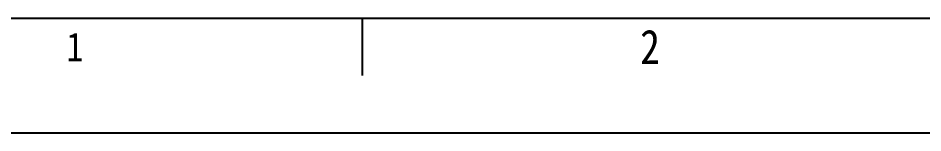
# Model space of a CAD drawing. Extents: x 741202 to 867202, y 603120 to 647617.
# Drawn here: x 807589 to 813525, y 603120 to 603869 of the extents above; entities that cross this region are included whole.
import ezdxf
from ezdxf.enums import TextEntityAlignment as Align

# ---------------------------------------------------------------- set-up
doc = ezdxf.new("R2010")
doc.units = 0
doc.header["$LTSCALE"] = 1000
doc.header["$MEASUREMENT"] = 0
doc.layers.get('0').update_dxf_attribs({"linetype": 'CONTINUOUS'})
doc.layers.add('tk', color=253, linetype='CONTINUOUS')
doc.styles.add('TKZ1', font='SIMHEI.TTF', dxfattribs={"width": 0.7})

# ---------------------------------------------------------------- blocks, each defined once
blk = doc.blocks.new('fasdf')
for p, q in [((344716.5, 689844.7), (405094.6, 689844.7)), ((348490.1, 689470.1), (348490.1, 689844.7)), ((342843.7, 689095.5), (405843.7, 689095.5))]:
    blk.add_line(p, q)
at = {"style": 'TKZ1', "width": 0.85}
for s, height, p in [('1', 187.3, (346603.3, 689657.4)), ('2', 224.7, (350376.9, 689657.4))]:
    blk.add_text(s, height=height, dxfattribs=at).set_placement(p, align=Align.MIDDLE)

msp = doc.modelspace()

# ---------------------------------------------------------------- block references
at = {"layer": 'tk'}
msp.add_blockref('fasdf', (461358.5, -85975.4), dxfattribs=at)

doc.saveas('drawing.dxf')
